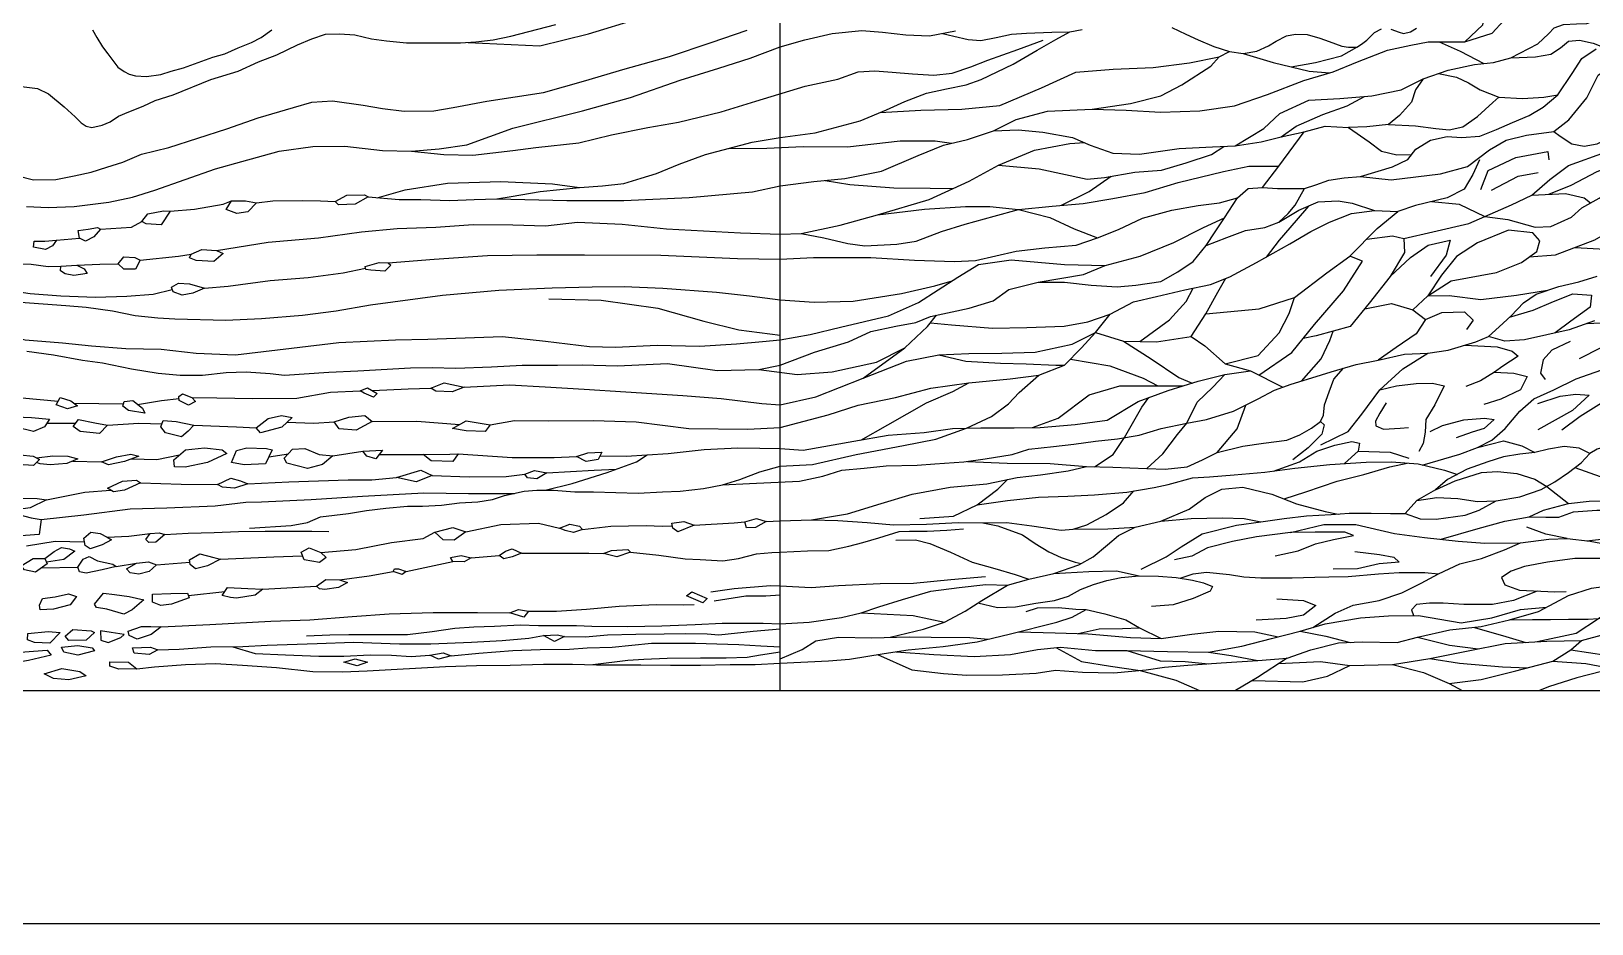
# Model space of a CAD drawing. Header units: millimetres. Extents: x 39 to 1913, y -1214 to 273.
# Drawn here: x 940.9 to 1088.5, y -333.5 to -249 of the extents above; entities that cross this region are included whole.
import ezdxf

# ---------------------------------------------------------------- set-up
doc = ezdxf.new("R2010")
doc.units = ezdxf.units.MM
picture_1 = doc.add_image_def('image6.jpeg', size_in_pixel=(4032, 3024))

msp = doc.modelspace()

# ---------------------------------------------------------------- linework, layer by layer
at = {"color": 7, "true_color": 0xd6f5ff}
for points in [[(982.24, -250.08), (989, -250.41), (993.62, -249.26), (998.38, -247.81), (1003.1, -246.49), (1007.77, -244.9), (1010.21, -244.14), (1012.62, -242.3), (1015.39, -241.02), (1019.3, -239.67), (1023.33, -239.26), (1026.5, -239.04), (1029.51, -238.6), (1031.91, -237.69), (1033.62, -236.34), (1035.52, -234.9), (1037.65, -233.88), (1041.91, -232.72)], [(1076.54, -250.02), (1078.22, -248.43), (1078.58, -246.59), (1078.64, -245.47), (1078.72, -244.41), (1079.56, -243.74), (1080.76, -243.26), (1081.82, -242.51), (1082.25, -241.32)], [(1011.76, -311.43), (1011.76, -245.04)], [(1064.06, -252.86), (1066.37, -251.92), (1069.22, -250.83), (1071.43, -250.33), (1073.05, -250.02), (1075.14, -250.02), (1076.54, -250.02), (1079.11, -249.21), (1080.23, -248.01), (1081.32, -246.28), (1082.24, -245.22), (1083.53, -244.97), (1084.67, -245.05), (1085.99, -245.69), (1087.35, -245.83), (1088.59, -245.32)], [(1054.8, -259.88), (1057.51, -258.24), (1059.02, -256.81), (1061.76, -255.55), (1064.69, -255.39), (1067.74, -255.14), (1070.5, -254.58), (1072.6, -253.54), (1074.95, -252.71), (1077.43, -252.17), (1079.25, -251.98), (1080.87, -251.53), (1083.44, -250.22), (1084.45, -249.27), (1084.98, -248.71), (1085.85, -248.38), (1087.08, -248.32), (1088.08, -248.29), (1089.06, -247.96), (1089.83, -247.48)], [(939.51, -262.67), (941.12, -263.1), (943.21, -263.05), (944.94, -262.72), (946.56, -262.35), (948.04, -261.89), (949.55, -261.42), (951.31, -260.66), (953.9, -260.03), (959.41, -258.26), (962.35, -257.21), (965.7, -256.23), (967.43, -255.75), (969.4, -255.6), (972.29, -256.02), (974.13, -256.33), (976.19, -256.58), (978.99, -256.55), (980.82, -256.23), (984, -255.65), (989.37, -254.81), (993.15, -253.76), (997.07, -252.58), (1001.28, -251.42), (1005.23, -250.08), (1008.63, -248.93)], [(939.98, -254.26), (941.48, -254.46), (942.52, -254.95), (944.01, -256.18), (945.05, -257.14), (945.62, -257.68), (946.08, -258.02), (946.62, -258.14), (947.6, -257.91), (948.37, -257.59), (949.16, -257.07), (950.12, -256.66), (951.47, -256.11), (952.62, -255.58), (954.32, -255.05), (957.89, -253.58), (960.47, -252.81), (962.39, -251.92), (964.12, -251.27), (966.08, -250.31), (967.43, -249.73), (968.74, -249.31), (970.05, -249.27), (971.51, -249.35), (973.09, -249.73), (974.51, -249.92), (976.39, -250.12), (977.86, -250.12), (979.39, -250.12), (981.51, -250.12), (982.97, -250.04), (984.59, -249.85), (986.28, -249.5), (990.53, -248.38)], [(940.45, -265.62), (942.49, -265.7), (944.96, -265.62), (948.22, -265.19), (950.47, -264.73), (952.58, -264.07), (958.32, -262.06), (960.82, -261.36), (964.35, -260.38), (967.54, -259.93), (970.57, -259.89), (974.13, -260.3), (976.88, -260.38), (979.5, -260.17), (982.12, -259.77), (986.46, -258.21), (993.04, -256.57), (997.58, -255.29), (1002.28, -253.64), (1005.95, -252.53), (1008.92, -251.58), (1011.76, -250.51), (1014.07, -249.85), (1016.67, -249.23), (1019.49, -248.95), (1021.42, -249.1), (1023.64, -249.38), (1025.89, -249.46), (1028.34, -249)], [(946.7, -248.88), (947.11, -249.63), (947.63, -250.49), (948.15, -251.17), (948.62, -251.79), (949.1, -252.43), (949.69, -252.85), (950.16, -253.09), (950.75, -253.25), (951.79, -253.32), (953.14, -253.11), (954.14, -252.8), (955.3, -252.5), (958.06, -251.49), (959.22, -251.16), (960.47, -250.61), (961.72, -250.1), (962.64, -249.63), (963.65, -248.89)], [(972.77, -264.71), (975.71, -264.96), (977.76, -264.96), (980.49, -265.04), (982.81, -264.96), (984.94, -264.88), (986.3, -264.67), (989.04, -264.2), (992.77, -263.8), (994.95, -263.67), (996.97, -263.44), (998.6, -262.94), (1000.05, -262.49), (1002.2, -261.62), (1004.67, -260.7), (1009.09, -259.52), (1011.76, -259.08), (1015.05, -258.63), (1019.32, -257.52), (1021.82, -256.47), (1023.53, -255.68), (1025.58, -254.89), (1027.5, -254.47), (1029.36, -254.11), (1030.78, -253.58), (1033.8, -252.14), (1036.06, -250.82), (1037.82, -249.82), (1039.15, -249.07)], [(1027.11, -249.23), (1028.18, -249.49), (1029.53, -249.82), (1030.75, -249.9), (1032.17, -249.62), (1033.65, -249.31), (1035.05, -249.2), (1037.44, -249.1), (1039.15, -249.07), (1040.32, -248.87)], [(1048.8, -248.66), (1050.12, -249.31), (1051.29, -249.85), (1052.79, -250.47), (1054.27, -250.94), (1055.55, -251.12), (1056.84, -250.91), (1057.96, -250.4), (1058.68, -249.95), (1059.67, -249.46), (1060.5, -249.3), (1061.61, -249.34), (1062.82, -249.69), (1063.68, -250.01), (1064.89, -250.45), (1065.52, -250.53), (1066.32, -250.52), (1066.75, -250.24), (1067.25, -249.87), (1067.98, -249.15), (1068.64, -248.8)], [(1069.54, -248.84), (1070.32, -249.11), (1070.71, -249.24), (1071.38, -249.08), (1071.95, -248.72)], [(940.47, -279.3), (943, -279.65), (945.74, -280.16), (947.62, -280.41), (950.39, -280.97), (952.89, -281.4), (954.98, -281.59), (957.11, -281.59), (959.34, -281.32), (961.24, -281.27), (963.5, -281.43), (964.84, -281.59), (969.06, -281.29), (971.8, -281.18), (976.79, -280.88), (978.84, -280.86), (981.07, -280.91), (984.45, -280.8), (987.33, -280.64), (990.69, -280.62), (993.02, -280.59), (996.35, -280.7), (1001.08, -280.46), (1005.79, -281.13), (1009.74, -281.05), (1011.76, -280.64), (1014.99, -279.39), (1018.22, -278.41), (1020.33, -277.46), (1022.7, -276.94), (1024.59, -276.6), (1025.97, -276.04), (1029.63, -275.22), (1031.91, -274.53), (1033.38, -273.48), (1036.15, -272.76), (1038.66, -272.77), (1041.16, -273.06), (1043.62, -273.21), (1045.4, -273.06), (1047.76, -272.72), (1049.38, -271.81), (1050.81, -270.82), (1052.04, -269.32), (1052.89, -268.02), (1053.8, -266.7), (1055.01, -264.79), (1056.04, -263.9), (1057.39, -263.82), (1058.79, -263.9), (1060.25, -263.9), (1061.36, -263.9), (1062.44, -263.55), (1063.65, -263.12), (1065.11, -262.9), (1066.65, -262.76), (1069.68, -261.87), (1071.14, -261.17), (1071.89, -260.2), (1073.27, -259.34), (1074.86, -258.98), (1076.21, -259.07), (1077.94, -258.96), (1079.51, -258.31), (1081.05, -257.66), (1082.62, -256.99), (1083.94, -256.2), (1085.32, -255.04), (1086.67, -253.04), (1087.59, -251.61), (1088.96, -250.7)], [(976.88, -260.38), (979.93, -260.69), (982.66, -260.77), (986.45, -260.31), (988.63, -260.02), (992.71, -259.6), (995.78, -258.84), (999.23, -258.13), (1002.13, -257.62), (1006.17, -256.66), (1009.45, -255.65), (1014.11, -254.22), (1017.22, -253.56), (1019.12, -252.87), (1020.7, -252.77), (1022.36, -252.9), (1024.27, -253.07), (1026.3, -253.18), (1028.02, -253), (1029.8, -252.39), (1031.4, -251.77), (1034.23, -250.76), (1036.62, -249.86)], [(1021.22, -256.72), (1025.06, -256.48), (1028.94, -256.4), (1032.53, -256.06), (1036.46, -254.39), (1039.72, -252.89), (1043.26, -252.61), (1047.05, -252.47), (1050.48, -252), (1053.27, -251.44), (1054.27, -250.94)], [(1060.11, -252.38), (1062.4, -251.98), (1064.86, -251.36), (1066.32, -250.52)], [(1074.1, -250.02), (1076.07, -250.92), (1078.34, -252.08)], [(1080.87, -251.53), (1083.22, -251.45), (1084.67, -251.2), (1085.57, -250.58), (1086.32, -249.97), (1087.38, -249.86), (1088.67, -250.14), (1089.54, -250.51)], [(1041.26, -256.4), (1044.91, -255.87), (1047.78, -255.14), (1049.76, -254.11), (1052.49, -252.33), (1053.27, -251.44)], [(1055.55, -251.12), (1058.4, -251.98), (1061.81, -252.79), (1063.73, -252.96)], [(1066.65, -262.76), (1069.55, -263.09), (1074.24, -262.52), (1076.79, -261.83), (1078.86, -260.25), (1080.45, -259.32), (1082.35, -258.85), (1084.95, -258.52), (1086.38, -257.41), (1088.07, -255.34), (1089.15, -253.17), (1090.74, -252.09), (1092.2, -251.58)], [(1031.92, -258.46), (1034.07, -257.37), (1037.05, -256.59), (1041.26, -256.4), (1044.49, -256.48), (1047.72, -256.68), (1051.46, -256.56), (1054.72, -256.09), (1057.87, -255), (1061.3, -253.69), (1064.06, -252.86)], [(1072.6, -253.54), (1071.87, -254.58), (1071.48, -255.75), (1070.36, -257.01), (1069.3, -257.85), (1067.26, -258.07), (1065.53, -258.15)], [(1074.04, -253.03), (1075.73, -253.38), (1076.88, -253.91), (1077.97, -254.58), (1079.73, -255.28), (1081.99, -255.39), (1084, -255.28), (1085.32, -255.04)], [(1084.95, -258.52), (1085.54, -258.97), (1086.65, -259.67), (1087.83, -259.91), (1089.06, -259.67), (1090.38, -259), (1090.98, -258.13), (1091.22, -257.05), (1090.95, -256.39), (1090.86, -255.58), (1091.22, -254.53), (1091.71, -254.17), (1092.97, -253.9), (1093.51, -253.84)], [(1059.15, -259.02), (1060.56, -258.01), (1063.1, -256.92), (1065.39, -256.09), (1067.04, -255.19)], [(1069.3, -257.85), (1071.87, -257.98), (1073.77, -258.24), (1075.06, -258.35), (1076.34, -258.07), (1077.71, -257.09), (1079.17, -255.78), (1079.73, -255.28)], [(1011.76, -263.65), (1014.92, -263.26), (1017.87, -262.95), (1021.33, -262.28), (1024.81, -260.78), (1027.21, -259.8), (1029.47, -259.27), (1031.92, -258.46), (1034.26, -258.35), (1036.6, -258.58), (1039.42, -259.08), (1041.09, -259.8), (1043.21, -260.55), (1045.74, -260.66), (1049.51, -260.11), (1052.66, -259.97), (1054.8, -259.88), (1057.25, -259.49), (1059.15, -259.02), (1061.32, -258.55)], [(1057.39, -263.82), (1058.93, -261.78), (1061.32, -258.55), (1063.32, -258.01), (1065.53, -258.15), (1067.49, -259.49), (1068.63, -260.39), (1070.09, -260.72), (1071.51, -260.69)], [(1006.88, -260.11), (1010.49, -260.08), (1013.91, -259.94), (1018.12, -259.96), (1023.11, -259.41), (1026.43, -259.41), (1027.95, -259.63)], [(1020.96, -266.4), (1025.84, -264.96), (1029.63, -263.2), (1032.42, -261.7), (1035.82, -260.27), (1039.17, -259.66), (1040.55, -259.57)], [(1078.42, -266.56), (1080.94, -265.47), (1082.87, -264.54), (1084.58, -263.06), (1086.35, -261.74), (1089.84, -260.48), (1091.5, -259.84)], [(1032.42, -261.7), (1036.24, -262.06), (1040.81, -263.03), (1042.43, -262.87), (1045.3, -262.36), (1047.83, -262.17), (1050.17, -261.47), (1052.57, -260.69), (1053.73, -259.93)], [(1077.93, -261.21), (1077.27, -262.58), (1076.46, -263.96), (1074.87, -264.78), (1071.86, -265.53), (1070.2, -266.08)], [(1070.77, -268.63), (1073.49, -268), (1076.92, -267.22), (1078.42, -266.56), (1080.61, -266.83), (1083.17, -267.58), (1084.67, -267.52), (1086.63, -266.62), (1087.59, -265.75), (1089.24, -264.81), (1091.47, -263.49), (1092.76, -261.9), (1094.63, -261.42), (1096.25, -260.97), (1097.22, -260.27)], [(1078.03, -264.01), (1078.73, -262.21), (1081.35, -260.96), (1084.37, -260.41), (1084.46, -261.21)], [(1011.76, -268.22), (1013.75, -268.16), (1015.89, -268.58), (1018.15, -269.13), (1019.77, -269.33), (1022.78, -269.19), (1024.62, -268.88), (1027.01, -267.99), (1029.24, -267.27), (1032, -266.54), (1034.29, -265.9), (1037.49, -265.57), (1040.42, -265.32), (1043.23, -264.87), (1046.27, -264.29), (1049.39, -263.34), (1053.69, -262.31), (1056.08, -261.81), (1058.93, -261.78)], [(1038.36, -265.49), (1040.98, -264.18), (1043.07, -262.75)], [(1079.06, -264.07), (1081.56, -262.73), (1083.46, -262.39)], [(1084.46, -264.46), (1086.59, -263.6), (1089.06, -262.31), (1090.98, -261.56), (1092.4, -261.38), (1092.76, -261.9)], [(973.63, -264.78), (976.27, -264.05), (980.26, -263.39), (985.31, -263.25), (990.2, -263.47), (992.77, -263.8)], [(984.94, -264.88), (991.56, -265.03), (996.97, -265.06), (1003.15, -264.76), (1009.14, -264.22), (1011.76, -263.65)], [(1016, -263.14), (1018.34, -263.53), (1022.5, -263.84), (1025.95, -263.87), (1028.12, -263.9)], [(1052.04, -269.32), (1054.02, -268.54), (1055.79, -267.88), (1057.6, -267.61), (1058.92, -267.1), (1059.82, -266.29), (1060.48, -265.48), (1061.36, -263.9)], [(954.05, -266.06), (956.33, -265.85), (959.06, -265.4), (959.84, -265.08)], [(959.35, -265.91), (959.84, -265.08), (961.18, -265.09), (962.2, -265.26), (961.4, -266.13), (960.34, -266.26), (959.35, -265.91)], [(962.2, -265.26), (963.74, -265.09), (966.57, -265.04), (968.27, -265.08), (969.64, -265.15)], [(969.64, -265.15), (970.74, -264.55), (972.41, -264.52), (972.77, -264.71), (971.53, -265.4), (969.96, -265.47), (969.64, -265.15)], [(1011.76, -270.61), (1014.89, -270.44), (1020.32, -270.44), (1024.45, -270.69), (1028.24, -270.83), (1030.22, -270.72), (1034.09, -269.83), (1036.8, -269.52), (1039.75, -269.27), (1041.76, -268.58), (1043.76, -267.8), (1046.02, -266.71), (1048.81, -265.96), (1051.29, -265.51), (1053.3, -265.26), (1055.01, -264.79)], [(1013.75, -268.16), (1017.43, -267.38), (1020.96, -266.4), (1025.4, -265.87), (1029.27, -265.62), (1031.58, -265.62), (1034.29, -265.9)], [(1061.73, -265.57), (1060.57, -266.95), (1058.95, -268.81), (1057.74, -270.4)], [(1058.92, -267.1), (1060.81, -265.96), (1062.65, -265.17), (1064.54, -265.08), (1065.87, -265.3), (1067.97, -265.99)], [(1073.36, -265.15), (1075.98, -265.38), (1078.42, -266.56)], [(1082.61, -270.39), (1085.12, -270.19), (1088.82, -268.78), (1091.62, -267.16), (1092.61, -266.23), (1092.37, -265.57), (1091.56, -265.17)], [(1082.87, -264.54), (1086.05, -264.38), (1087.83, -264.78), (1088.42, -265.28)], [(947.45, -267.77), (950.38, -267.58), (951.35, -267.02)], [(951.35, -267.02), (951.93, -266.32), (953.42, -266.02), (954.05, -266.06), (953.19, -267.35), (951.78, -267.24), (951.35, -267.02)], [(958.42, -269.79), (963.31, -268.98), (968.08, -268.57), (972.13, -268), (975.51, -267.7), (979.16, -267.56), (982.69, -267.32), (986.45, -267.35), (989.55, -267.43), (992.58, -267.1), (996.8, -267.29)], [(1011.76, -278.23), (1014.58, -277.74), (1017.45, -277.02), (1022, -275.96), (1024.84, -274.71), (1028.55, -272.31), (1030.5, -271.11), (1033.59, -270.67), (1038.66, -271.11), (1042.51, -271.2), (1045.8, -270.3), (1049, -269.02), (1051.79, -267.6), (1053.8, -266.7)], [(1025.98, -276.62), (1027.95, -276.82), (1031.83, -277.14), (1035.1, -277.07), (1038.61, -276.94), (1040.87, -276.52), (1042.98, -275.81), (1045.18, -274.64), (1047.34, -274.13), (1050.02, -273.5), (1052.46, -272.99), (1054.29, -272.27), (1056.81, -270.92), (1059.97, -269.14), (1061.96, -267.97), (1063.73, -267.1), (1065.81, -266.29), (1067.97, -265.99), (1070.2, -266.08)], [(1034.29, -265.9), (1037.27, -266.65), (1039.58, -267.74), (1041.76, -268.58)], [(1052.03, -275.76), (1057.08, -275.31), (1060.4, -274.23), (1063.46, -271.88), (1065.65, -270.32), (1068.24, -267.7), (1070.2, -266.08)], [(943.29, -268.79), (945.47, -268.6)], [(945.32, -267.89), (946.27, -267.75), (947.15, -267.61), (947.45, -267.77), (946.83, -268.48), (946.04, -268.9), (945.47, -268.6), (945.32, -267.89)], [(996.8, -267.29), (1001, -267.73), (1008, -268.11), (1011.76, -268.22)], [(1067.26, -268.69), (1069.69, -268.39), (1070.77, -268.63), (1070.83, -269.98), (1069.45, -272.24), (1067.49, -274.76), (1065.69, -276.96), (1062.47, -277.86), (1061.23, -278.1)], [(1073.04, -274.07), (1075.23, -272.66), (1079.53, -271.85), (1081.88, -270.92), (1083.35, -269.86), (1083.62, -268.87), (1082.96, -268.09), (1080.67, -267.85), (1077.73, -269.05), (1075.74, -270.34), (1074.33, -272.12), (1073.04, -274.07)], [(941.17, -268.91), (942.19, -268.88), (943.29, -268.79), (942.92, -269.33), (942.24, -269.69), (941.11, -269.45), (941.17, -268.91)], [(951.2, -270.69), (954.83, -270.3), (956.03, -270.13)], [(956.03, -270.13), (957.02, -269.68), (958.42, -269.79), (959.05, -270.07), (958.17, -270.81), (956.49, -270.73), (955.88, -270.46), (956.03, -270.13)], [(1069.45, -272.24), (1071.38, -270.44), (1073.05, -269.26), (1075.13, -268.8), (1074.76, -270.23), (1073.27, -272.24)], [(1086.97, -269.49), (1089.81, -269.65), (1092.49, -269.98), (1090.84, -270.98), (1089.85, -272.11)], [(938.81, -271.01), (940.88, -271.08), (942.5, -271.29), (943.68, -271.26)], [(943.68, -271.26), (945.2, -271.18), (945.89, -271.5), (946.19, -271.95), (944.93, -272.13), (944.09, -271.99), (943.65, -271.69), (943.68, -271.26)], [(945.2, -271.18), (947.39, -271.08), (949.11, -271.05)], [(949.11, -271.05), (949.65, -270.38), (950.69, -270.43), (951.2, -270.69), (950.76, -271.54), (949.65, -271.55), (949.11, -271.05)], [(957.28, -273.33), (959.53, -273.14), (963.5, -272.63), (967.1, -272.33), (970.42, -271.89), (972.53, -271.45)], [(972.49, -271.3), (973.81, -270.9), (974.65, -270.95), (974.93, -271.17), (974.35, -271.74), (973.01, -271.63), (972.56, -271.59), (972.49, -271.3)], [(974.65, -270.95), (979.01, -270.59), (984.07, -270.26), (988.72, -270.2), (993.24, -270.2), (1000.46, -270.23), (1007.7, -270.53), (1011.76, -270.61)], [(1036.15, -272.76), (1040.45, -272.06), (1042.51, -271.2)], [(1057.03, -281.57), (1060.16, -279.42), (1062.29, -276.78), (1065.06, -273.59), (1066.83, -270.8), (1065.65, -270.32)], [(954.16, -273.25), (954.82, -272.87), (955.88, -272.94), (957.28, -273.33), (956.17, -273.83), (955.16, -273.99), (954.32, -273.68), (954.16, -273.25)], [(1006.28, -291.97), (1008.84, -291.83), (1013.59, -291.6), (1015.78, -291.13), (1017.59, -290.57), (1019.69, -290.39), (1021.78, -290.16), (1024.72, -290.11), (1026.39, -289.97), (1029.14, -289.78), (1031.14, -289.5), (1033.7, -289.09), (1035.28, -288.57), (1037.61, -288.34), (1039.52, -288.11), (1041.57, -287.83), (1043.66, -287.6), (1045.71, -287.27), (1047.81, -286.62), (1050.23, -286.11), (1052.09, -285.78), (1054.65, -284.99), (1056.98, -283.83), (1058.52, -282.99), (1060.1, -282.43), (1062.06, -281.82), (1063.87, -281.27), (1066.25, -280.57), (1068.34, -280.15), (1070.81, -279.59), (1073.04, -279.5), (1074.95, -279.22), (1077.56, -278.42), (1078.76, -277.93), (1079.78, -276.99), (1080.91, -275.95), (1082.08, -274.72), (1083.27, -273.91), (1085.43, -273.18), (1087.3, -272.74), (1089.04, -272.22)], [(1011.76, -274.45), (1014.97, -274.68), (1018.65, -274.57), (1023.22, -273.84), (1026.37, -273.12), (1028.01, -272.66)], [(1050.65, -277.92), (1052.03, -275.76), (1053.17, -273.71), (1053.92, -272.41)], [(930.92, -274.23), (932.99, -274.28), (934.93, -274.55), (937.5, -274.63), (939.87, -274.67), (944.17, -274.97), (946.08, -275.13), (948.59, -275.5), (950.72, -275.93), (952.87, -276.16), (954.47, -276.25)], [(938.94, -273.57), (940.79, -273.85), (943.68, -274.06), (946.96, -274.18), (949.95, -274.11), (952.42, -273.92), (954.24, -273.46)], [(954.47, -276.25), (959.31, -276.38), (962.69, -276.22), (966.55, -275.89), (969.74, -275.48), (972.98, -274.91), (979.81, -274.01), (985.14, -273.52), (990.18, -273.31), (993.96, -273.22), (996.99, -273.17), (1000.66, -273.33)], [(989.87, -274.34), (994.82, -274.48), (1000.19, -275.24), (1004.54, -276.46), (1007.83, -277.28), (1011.76, -277.8)], [(1000.66, -273.33), (1005.74, -273.72), (1008.84, -274.07), (1011.76, -274.45)], [(1045.79, -278.4), (1048.57, -276.33), (1050.17, -274.62), (1050.81, -273.33)], [(1053.86, -280.51), (1056.96, -279.72), (1058.95, -277.56), (1059.91, -275.73), (1060.4, -274.23)], [(1071.61, -275.4), (1073.04, -274.07), (1075.05, -274.04), (1078.03, -274.43), (1081.43, -274.01), (1084.35, -273.54)], [(1080.75, -276.1), (1083, -275.44), (1084.91, -274.59), (1086.76, -273.89), (1088.5, -274), (1088.39, -275.13), (1086.54, -276.46), (1085.07, -277.58)], [(1009.74, -281.05), (1013.36, -281.5), (1016.66, -281.27), (1020.85, -280.34), (1023.55, -278.99), (1025.69, -276.98), (1026.53, -275.91)], [(1019.59, -281.87), (1023.71, -280.24), (1026.77, -279.66), (1029.6, -279.54), (1032.73, -279.48), (1035.88, -279.39), (1039.37, -278.64), (1041.57, -277.53), (1042.98, -275.81)], [(1067.05, -275.3), (1069.6, -274.79), (1071.61, -275.4), (1072.79, -276.3), (1071.91, -277.65), (1070.02, -278.97), (1068.34, -280.15)], [(1072.79, -276.3), (1074.36, -275.65), (1076.5, -275.58), (1077.33, -276.38), (1076.67, -277.27)], [(920.51, -280.03), (923.88, -278.76), (925.77, -277.79), (928.01, -276.94), (929.9, -276.27), (932.91, -276.42), (935.52, -277), (938.34, -277.76), (940.32, -278.22), (943.85, -278.52), (946.6, -278.81), (949.83, -279.05), (953.18, -279.12)], [(1029.39, -286.6), (1031.74, -285.5), (1033.36, -284.29), (1034.35, -283.21), (1036.22, -281.59), (1038.65, -280.63), (1040.27, -279), (1041.57, -277.53)], [(1041.57, -277.53), (1044.24, -278.37), (1046.86, -280.03), (1049.48, -281.8), (1050.73, -282.33)], [(1061.08, -282.13), (1062.92, -280.02), (1063.74, -278.31), (1064.08, -277.41)], [(1088.81, -276.44), (1086.39, -277.29), (1082.17, -278.22), (1080.3, -278.36), (1078.76, -277.93)], [(1088.12, -276.68), (1089.95, -276.59), (1091.49, -276.5), (1092.6, -276.64), (1091.9, -277.72), (1090.5, -278.33), (1089.39, -279), (1087.35, -280.02)], [(953.18, -279.12), (956.51, -279.51), (960.21, -279.65), (965.52, -279.02), (969.98, -278.48), (975.37, -278.23), (978.42, -278.18), (985.48, -277.93), (989.54, -278.37), (993.71, -278.86), (996.18, -278.94), (1000.1, -278.75), (1004.13, -278.83), (1007.62, -278.61), (1010.07, -278.4), (1011.76, -278.23)], [(1011.76, -284.38), (1015.12, -283.64), (1019.59, -281.87), (1023.55, -278.99)], [(1044.24, -278.37), (1047.34, -278.43), (1050.65, -277.92), (1051.94, -278.79), (1053.86, -280.51), (1056.24, -281.17), (1059.31, -282.71)], [(1076.56, -278.73), (1079.6, -278.89), (1081, -279.29), (1081.56, -279.79), (1080.13, -280.72), (1079.34, -281.3), (1078, -282.12), (1076.63, -282.64)], [(1086.48, -278.4), (1084.77, -279.2), (1083.94, -280.14), (1083.67, -281.39), (1084.13, -282)], [(1026.77, -279.66), (1029.33, -280.24), (1032.58, -280.45), (1035.01, -280.51), (1037.84, -280.63), (1038.65, -280.63)], [(1039.21, -280.07), (1042.95, -280.69), (1046.08, -281.86), (1047.49, -282.58)], [(1062.91, -288.16), (1065.48, -286.92), (1066.78, -285.28), (1068.47, -282.97), (1070.67, -280.98), (1073.04, -279.5)], [(1077.74, -288.41), (1079.08, -287.74), (1080.33, -286.64), (1081.73, -285), (1083.04, -283.81), (1084.94, -282.97), (1087.06, -281.92), (1090.03, -280.87), (1091.23, -280.4), (1093.59, -279.7), (1095.31, -279.56), (1097.41, -279.64), (1097.67, -280.34), (1095.19, -282.06), (1091.93, -283.17), (1089.45, -284.22), (1087.44, -285.5), (1085.69, -286.78)], [(1011.76, -288.51), (1013.91, -288.67), (1018.71, -287.83), (1021.97, -287.27), (1025.37, -286.99), (1028.07, -286.62), (1030.72, -286.57), (1033.89, -286.57), (1036.36, -286.53), (1039.66, -286.25), (1042.69, -285.83), (1045.62, -284.06), (1048.46, -283.03), (1051.3, -282.15), (1053.81, -281.5), (1056.24, -281.17)], [(1011.76, -286.54), (1016.29, -285.32), (1019.13, -284.43), (1022.67, -283.69), (1026.02, -282.8), (1029.6, -282.29), (1033.52, -281.92), (1036.22, -281.59)], [(1040.73, -290.23), (1043.23, -290.27), (1046.44, -290.42), (1048.19, -290.49), (1050.27, -290.25), (1051.71, -289.6), (1053.1, -288.91), (1055.53, -288.31), (1057.47, -288), (1059.69, -287.72), (1060.93, -287.23), (1062.01, -286.6), (1062.87, -285.97), (1063.15, -285.35), (1063.26, -284.4), (1063.69, -283.17), (1064.14, -281.95), (1065.06, -280.92)], [(1046.44, -290.42), (1047.95, -289.03), (1049.34, -287.19), (1050.23, -286.11), (1051.21, -284.14), (1052.69, -282.72), (1053.81, -281.5)], [(1079.34, -281.3), (1081.15, -281.39), (1082.43, -281.71), (1081.79, -282.97), (1079.92, -283.84), (1078.32, -284.36)], [(954.85, -283.59), (955.19, -283.35), (956.08, -283.7), (956.44, -284.07), (955.78, -284.41), (954.9, -283.97), (954.85, -283.59)], [(956.08, -283.7), (958.46, -283.72), (961.85, -283.8), (966.01, -283.74), (969.21, -283.18), (972, -283.07)], [(972, -283.07), (972.72, -282.78), (973.61, -283.31), (973.29, -283.66), (972.38, -283.28), (972, -283.07)], [(973.17, -283.04), (976.55, -282.88), (978.7, -282.81)], [(978.7, -282.81), (979.95, -282.3), (981.84, -282.71), (980.73, -283.16), (979.16, -283.1), (978.7, -282.81)], [(981.84, -282.71), (986.14, -282.49), (989.53, -282.68), (993.22, -282.9), (997.14, -283.15), (1002.53, -283.5), (1006.17, -283.8), (1010, -284.27), (1011.76, -284.38)], [(1019.37, -287.72), (1021.93, -286.28), (1025.6, -284.2), (1028.1, -283.12), (1029.6, -282.29)], [(1035.61, -286.54), (1038.05, -285.65), (1041, -283.45), (1043.88, -282.58), (1047.49, -282.58), (1049.88, -282.59)], [(1068.47, -282.97), (1070.05, -282.59), (1071.91, -282.38), (1073.48, -282.32), (1074.56, -282.59), (1073.69, -284.39), (1072.84, -285.76), (1072.76, -286.98), (1072.58, -288.03), (1072.17, -288.79)], [(1083.42, -284.25), (1085.55, -283.55), (1087.03, -283.37), (1088.29, -283.46), (1086.71, -284.92), (1083.42, -286.75)], [(940.03, -283.71), (943.44, -284.03)], [(943.62, -283.69), (944.63, -284), (945.26, -284.47), (944.33, -284.75), (943.26, -284.37), (943.62, -283.69)], [(944.95, -284.23), (949.62, -284.3)], [(949.68, -284.07), (950.5, -283.97), (951.42, -284.71), (951.63, -285.16), (950.1, -284.92), (949.56, -284.52), (949.68, -284.07)], [(950.96, -284.34), (953.21, -283.98), (954.88, -283.78)], [(1041.49, -290.24), (1043.24, -289.09), (1044.32, -287.49), (1045.96, -284.62), (1046.64, -283.69)], [(1053.1, -288.91), (1054.98, -286.65), (1055.82, -284.41)], [(1069.08, -284.19), (1068.5, -285.18), (1068.06, -285.94), (1068.12, -286.37), (1068.82, -286.69), (1070.42, -286.58), (1071.21, -286.52)], [(1103.37, -284.57), (1103.26, -285.33), (1102.05, -286.46), (1100.24, -287.65), (1098.62, -288.03), (1096.9, -288.05), (1095, -287.89), (1093.97, -287.74), (1092.45, -287.76), (1090.7, -288.1), (1089.04, -288.58), (1088.36, -289), (1087.33, -288.49), (1085.94, -288.32), (1084.43, -288.58), (1083.15, -288.91), (1081.74, -289.04), (1080.18, -289.3), (1078.71, -289.79), (1076.75, -290.49), (1074.9, -291.46), (1073.74, -292.43), (1072, -293.44), (1070.88, -294.68)], [(938.61, -285.49), (940.91, -285.57), (942.63, -285.74), (942.14, -286.48), (941.11, -286.9), (939.45, -286.51), (937.82, -286.15), (937.82, -285.59), (938.61, -285.49)], [(942.38, -286.11), (944.32, -286.13), (945.11, -286.12)], [(945.35, -285.78), (946.9, -286.1), (948.1, -286.31), (947.36, -287.1), (945.53, -286.92), (944.87, -286.45), (945.35, -285.78)], [(948.1, -286.31), (951.07, -286.11), (953.27, -286.17)], [(953.39, -285.86), (954.59, -285.96), (956.29, -286.3), (955.73, -286.89), (955.12, -287.4), (953.58, -287.03), (953.15, -286.48), (953.39, -285.86)], [(956.29, -286.3), (960.32, -286.46), (962.18, -286.57)], [(962.18, -286.57), (963.32, -285.67), (964.58, -285.39), (965.59, -285.57), (964.59, -286.49), (962.59, -287.05), (962.18, -286.57)], [(965.09, -286.03), (967.63, -286.13), (969.56, -286.01)], [(969.56, -286.01), (970.94, -285.54), (972.45, -285.39), (973.16, -285.97), (971.63, -286.77), (970.03, -286.65), (969.56, -286.01)], [(973.16, -285.97), (977.38, -285.92), (981.4, -286.26)], [(980.76, -286.61), (982.04, -285.91), (984.32, -286.29), (983.85, -286.92), (982.04, -286.86), (980.76, -286.61)], [(984.32, -286.29), (986.63, -285.86), (989.86, -285.91), (994.1, -285.88), (998.12, -285.99), (1003.1, -286.62), (1008.69, -286.68), (1011.76, -286.54)], [(1062.87, -285.97), (1063.22, -286.28), (1063, -287.16), (1061.7, -288.44), (1060.24, -289.58)], [(1073.25, -286.9), (1074.42, -286.34), (1076.43, -285.79), (1078.38, -285.64), (1079.31, -285.76), (1078.35, -286.61), (1077.21, -286.98), (1075.7, -287.51)], [(1011.76, -290.18), (1014.8, -290.02), (1018.94, -289.09), (1023.41, -288.25), (1026.48, -287.64), (1029.39, -286.6)], [(1058.43, -290.65), (1060.89, -289.78), (1062.52, -288.76), (1064.22, -288.19), (1065.83, -287.87), (1066.57, -288.02), (1066.45, -288.76), (1065.15, -289.93)], [(1072.5, -290.08), (1076.05, -289.07), (1077.74, -288.41), (1080.2, -287.8), (1081.92, -288.27), (1083.15, -288.91)], [(938.89, -289.46), (939.83, -289.11), (941.06, -289.24), (941.69, -289.56), (941.1, -290.13), (939.67, -290.04), (938.8, -289.81)], [(941.38, -289.4), (942.93, -289.22), (944.37, -289.25), (945.3, -289.51), (944.27, -289.95), (942.68, -290.06), (941.74, -289.97), (941.4, -289.84)], [(947.55, -289.77), (948.96, -289.32), (950.31, -289.07), (951.08, -289.24), (949.71, -289.75), (948.19, -290.06), (947.55, -289.77)], [(950.39, -289.49), (952.76, -289.57), (954.93, -289.13)], [(954.38, -289.59), (955.49, -288.66), (957.3, -288.44), (958.96, -288.64), (959.4, -288.99), (957.57, -289.84), (955.46, -290.3), (954.45, -290.24), (954.38, -289.59)], [(959.83, -289.83), (960.31, -288.72), (961.3, -288.45), (963.15, -288.51), (963.7, -288.65), (963.06, -289.97), (961.05, -290.05), (959.83, -289.83)], [(963.38, -289.31), (965.22, -289.01)], [(964.81, -289.43), (965.62, -288.59), (966.79, -288.53), (968.14, -289.09), (969.44, -289.2), (968.44, -290.04), (967.02, -290.4), (965.08, -289.91), (964.81, -289.43)], [(969.44, -289.2), (972.28, -288.78)], [(972.28, -288.78), (974.13, -288.68), (973.5, -289.49), (972.63, -289.23), (972.28, -288.78)], [(973.81, -289.08), (977.98, -289.09)], [(977.98, -289.09), (980.5, -289.05), (981.3, -289.02), (980.77, -289.76), (978.72, -289.69), (977.98, -289.09)], [(981.3, -289.02), (986.38, -289.38), (990.38, -289.36), (992.47, -289.28)], [(989.52, -292.45), (992.08, -291.82), (995.39, -290.78), (998.15, -289.79), (999.16, -289.12)], [(992.47, -289.28), (993.56, -288.94), (994.87, -288.85), (994.53, -289.55), (993.41, -289.75), (992.47, -289.28)], [(994.7, -289.2), (997.17, -289.25), (1001.16, -289), (1004.55, -288.62), (1007.76, -288.45), (1009.84, -288.48), (1011.76, -288.51)], [(1066.45, -288.76), (1069.46, -288.86), (1071.23, -289.42)], [(1072, -293.44), (1073.87, -293.15), (1075.85, -293.24), (1077.72, -293.53), (1079.48, -293.46), (1081.73, -293.09), (1083.75, -292.4), (1085.05, -291.68), (1086.35, -290.78), (1087.53, -289.89), (1088.36, -289)], [(1086.94, -290.33), (1089.33, -291.17), (1092.12, -291.41), (1093.78, -290.85), (1095.14, -289.19)], [(944.79, -289.73), (947.55, -289.77)], [(968.26, -294.98), (970.9, -294.66), (972.61, -294.39), (974.45, -294.15), (976.5, -293.99), (977.91, -293.97), (979.72, -293.89), (981.4, -293.67), (983.16, -293.57), (984.52, -293.33), (985.67, -292.98), (987.54, -292.55), (988.74, -292.45), (990.31, -292.45), (992.33, -292.63), (994.09, -292.61), (998.31, -292.74), (1000.63, -292.61), (1002.28, -292.55), (1004.49, -292.31), (1006.28, -291.97), (1007.93, -291.46), (1009.82, -290.74), (1011.76, -290.18)], [(975.46, -291.25), (977.75, -290.57), (978.83, -291.08), (977.32, -291.67), (975.46, -291.25)], [(987.58, -290.94), (988.52, -290.6), (989.68, -290.83), (988.73, -291.38), (987.85, -291.29), (987.58, -290.94)], [(989.68, -290.83), (994.15, -290.56), (996.24, -290.47)], [(1014.7, -295.27), (1018.11, -294.71), (1021.32, -293.73), (1024.25, -292.84), (1027.82, -292.19), (1031.3, -291.86), (1034.18, -291.26), (1036.38, -291), (1038.99, -290.63), (1040.73, -290.23)], [(1029.48, -289.74), (1033.22, -289.91), (1037.29, -289.94), (1040.73, -290.23)], [(1030.38, -293.84), (1033.27, -293.43), (1036.2, -293.13), (1038.96, -293.02), (1041.48, -292.91), (1044.54, -292.65), (1047.15, -292.2), (1048.46, -291.91), (1050.76, -291.3), (1052.36, -291.19), (1054.69, -291), (1057.61, -290.76), (1060.44, -290.39), (1063.74, -290.02), (1067.2, -289.8), (1069.58, -289.78), (1072.1, -289.98), (1074.6, -290.57), (1075.83, -290.97)], [(1059.43, -293.29), (1061.48, -292.63), (1064.46, -291.61), (1066.98, -290.98), (1069.43, -290.24), (1071.06, -289.9)], [(1073.74, -292.43), (1075.61, -291.59), (1078.1, -290.78), (1079.61, -290.69), (1081.46, -290.89), (1083.14, -291.41), (1084.28, -292.1)], [(1088.05, -297.26), (1092.3, -296.77), (1094.67, -295.89), (1096.53, -294.2), (1098.14, -292.6), (1099.88, -290.74)], [(948.11, -292.28), (949.54, -291.62), (950.85, -291.51), (951.24, -291.76), (949.72, -292.46), (948.69, -292.62), (948.11, -292.28)], [(951.24, -291.76), (955.08, -291.9), (958.52, -291.91)], [(958.52, -291.91), (959.78, -291.32), (960.68, -291.59), (961.39, -291.86), (960.13, -292.27), (958.98, -292.17), (958.52, -291.91)], [(961.39, -291.86), (965.25, -291.68), (970.88, -291.47), (973.11, -291.47), (975.46, -291.25)], [(978.83, -291.08), (982.32, -291.21), (985.82, -291.16), (987.58, -290.94)], [(1024.97, -295.15), (1028.16, -294.91), (1030.38, -293.84), (1032.34, -292.36), (1033.25, -291.45)], [(1047.76, -295.41), (1050.44, -294.26), (1051.96, -293.15), (1053.53, -292.37), (1055.52, -292.17), (1058.28, -292.83), (1060.59, -293.74), (1063.31, -294.48), (1064.54, -294.72)], [(1084.28, -292.1), (1086.34, -293.72)], [(937.87, -293.66), (938.52, -293.22), (940.06, -293.22), (941.44, -293.26), (942.34, -293.38), (940.78, -294.14), (939.65, -294.3), (938.56, -294.19), (937.87, -294.05), (937.87, -293.66)], [(941.84, -295.23), (945.88, -294.81), (950.25, -294.22), (953.71, -294.14), (958.29, -293.95), (961.19, -293.6), (962.69, -293.58)], [(942.34, -293.38), (945.96, -292.66), (948.4, -292.45)], [(962.69, -293.58), (967.39, -293.34), (972.22, -293.03), (978.05, -292.72), (982.26, -292.77), (986.6, -292.77)], [(1030.92, -295.56), (1033.18, -295.51), (1035.55, -295.83), (1038.35, -296.26), (1039.47, -296.14), (1040.77, -295.73), (1042.59, -294.75), (1044.23, -293.65), (1045.21, -292.53)], [(1070.88, -294.68), (1072.29, -295.16), (1073.83, -295.22), (1076.55, -294.83), (1077.88, -294.34), (1079.48, -293.46)], [(1074.3, -297.11), (1077.8, -296.09), (1080.32, -295.41), (1082.6, -295), (1084.18, -295.03), (1085.42, -295.03), (1086.81, -294.52), (1089.01, -294.34), (1091.23, -294.34), (1093.36, -294.14), (1094.76, -293.72)], [(1082.6, -295), (1083.97, -294.34), (1086.34, -293.72), (1088.3, -293.51), (1090.34, -293.46), (1093.36, -294.14)], [(937.94, -296.34), (938.72, -295.05), (938.95, -294.59), (940.88, -295.07), (941.84, -295.23), (941.65, -296.67), (939.5, -296.81), (938.65, -296.62), (937.94, -296.34)], [(961.54, -296.05), (965.5, -295.81), (967.02, -295.51), (968.26, -294.98)], [(1008.4, -295.47), (1009.5, -295.14), (1010.41, -295.44), (1009.43, -296), (1008.56, -296.02), (1008.4, -295.47)], [(1011.76, -295.38), (1014.7, -295.27), (1017.22, -295.32), (1019.97, -295.53), (1022.46, -295.73), (1025.59, -295.67), (1028.58, -295.53), (1030.92, -295.56), (1032.35, -295.84), (1034.68, -296.69), (1035.89, -297.5), (1037.16, -298.29), (1038.32, -298.84), (1039.65, -299.28), (1040.24, -299.41)], [(1037.64, -300.34), (1040.02, -299.53), (1041.37, -298.76), (1042.72, -297.64), (1043.77, -296.76), (1045.35, -295.97), (1047.76, -295.41), (1050.63, -295.15), (1053.6, -295.09), (1055.65, -295.15), (1057.23, -295.47)], [(1045.91, -299.95), (1048.27, -298.78), (1049.69, -297.82), (1051.67, -296.6), (1054.93, -295.79), (1057.23, -295.47), (1059.44, -295.15), (1061.54, -294.89), (1063.89, -294.77), (1065.58, -294.65), (1067.68, -294.65), (1069.48, -294.68), (1070.88, -294.68)], [(946.01, -297.69), (945.86, -297.02), (946.52, -296.44), (947.4, -296.55), (948.09, -296.91), (948.49, -297.17), (947.6, -297.63), (946.46, -298), (946.01, -297.69)], [(948.09, -296.91), (950.13, -296.82), (952.14, -296.57)], [(951.72, -297.12), (952.14, -296.57), (952.99, -296.5), (953.53, -296.67), (952.69, -297.37), (952.03, -297.4), (951.72, -297.12)], [(953.53, -296.67), (955.75, -296.53), (958.19, -296.47), (960.49, -296.37), (963.03, -296.34), (965.47, -296.34), (967.45, -296.34), (969.06, -296.37)], [(968.28, -298.36), (971.59, -298.07), (974.98, -297.4), (977.97, -297.03), (979.09, -296.45)], [(979.09, -296.45), (980.78, -296.01), (982.02, -296.39), (980.91, -297.18), (979.86, -297.15), (979.09, -296.45)], [(982.02, -296.39), (985.32, -295.72), (988.9, -295.59), (990.86, -296.06)], [(990.86, -296.06), (991.84, -295.67), (992.77, -295.88), (993.04, -296.18), (992.2, -296.47), (991.4, -296.29), (990.86, -296.06)], [(993.04, -296.18), (995.72, -295.88), (999.08, -295.8), (1000.6, -295.86), (1001.54, -295.83)], [(1001.49, -295.59), (1002.63, -295.44), (1003.6, -295.78), (1002.08, -296.39), (1001.6, -296.07), (1001.49, -295.59)], [(1003.6, -295.78), (1007.4, -295.54), (1008.4, -295.47)], [(1010.41, -295.44), (1011.76, -295.38)], [(1011.76, -298.34), (1014.35, -298.2), (1016.36, -298.18), (1018.26, -297.75), (1019.58, -297.42), (1021.08, -296.98), (1023.01, -296.37), (1023.99, -296.35), (1025.66, -296.35), (1027.53, -296.26), (1029.11, -296.12)], [(1039.47, -296.14), (1042.74, -296.13), (1045.35, -295.97)], [(1065.99, -296.75), (1065.17, -296.43), (1062.38, -296.43), (1060.02, -296.46), (1056.82, -296.89), (1054.55, -297.33), (1052.17, -297.91), (1050.71, -298.7), (1049.05, -299.05)], [(1058.57, -298.67), (1060.75, -298.2), (1062.41, -297.53), (1064.1, -297.13), (1065.99, -296.75)], [(1060.02, -296.46), (1063.18, -295.71), (1066.21, -295.71), (1069.88, -296.57), (1072.7, -296.95), (1075.9, -297.28), (1078.42, -297.48), (1081.79, -297.45)], [(1086.22, -297.04), (1084.18, -296.63), (1082.4, -295.97)], [(940.46, -297.73), (943.17, -297.3), (945.94, -297.35)], [(942.17, -298.93), (943.07, -298.27), (943.74, -297.88), (944.51, -298.03), (945.01, -298.24), (943.97, -299.04), (942.34, -299.28)], [(967.18, -297.92), (968.28, -298.36), (968.81, -298.85), (968.15, -299.3), (966.7, -299.06), (966.44, -298.33), (967.18, -297.92)], [(985.17, -298.65), (985.75, -298.24), (986.4, -298.03), (987.27, -298.44), (986.4, -298.76), (985.6, -298.97), (985.17, -298.65)], [(995.8, -298.16), (997.35, -298.09), (997.6, -298.34), (996.3, -298.78), (995.04, -298.45), (995.8, -298.16)], [(1022.7, -297.2), (1024.54, -297.15), (1025.92, -297.52), (1027.86, -298.33), (1029.92, -299.27), (1032.06, -299.89), (1033.99, -300.43), (1035.27, -300.9)], [(1062.14, -305.47), (1064.27, -304.11), (1065.96, -303.35), (1068.41, -302.89), (1070.56, -302.19), (1072.39, -301.26), (1074.05, -300.39), (1076.06, -299.43), (1078.1, -298.93), (1080.28, -298.12), (1081.79, -297.45), (1084.47, -297.1), (1086.22, -297.04), (1088.37, -297.3), (1090.23, -297.65), (1091.63, -298), (1092.85, -298.41), (1093.99, -298.38), (1095.94, -297.59), (1098.5, -297.07), (1100.08, -297.02)], [(939.95, -299.61), (941.08, -298.94), (942.17, -298.93), (942.41, -299.42), (941.29, -300.21), (940.25, -299.99), (939.95, -299.61)], [(945.3, -299.74), (945.79, -298.98), (946.38, -298.74), (947.15, -299.16), (948.62, -299.47), (948.94, -299.69), (947.61, -300), (946.08, -300.31), (945.45, -300.2), (945.3, -299.74)], [(948.94, -299.69), (950.84, -299.36)], [(949.9, -299.92), (950.84, -299.36), (951.99, -299.26), (952.74, -299.53), (952.04, -300.16), (951.06, -300.42), (950.25, -300.3), (949.9, -299.92)], [(952.74, -299.53), (955.89, -299.28)], [(955.86, -299.06), (956.85, -298.5), (958.17, -298.82), (958.79, -298.98), (957.58, -299.61), (956.42, -299.9), (955.92, -299.5), (955.86, -299.06)], [(958.79, -298.98), (963.86, -298.78), (966.57, -298.69)], [(976.36, -300.15), (978.58, -299.69), (980.79, -299.21)], [(980.57, -298.85), (981.58, -298.64), (982.51, -298.87), (981.85, -299.25), (980.79, -299.21), (980.57, -298.85)], [(982.51, -298.87), (985.17, -298.65)], [(987.27, -298.44), (989.59, -298.44), (992.25, -298.44), (993.64, -298.42), (995.04, -298.45)], [(997.6, -298.34), (1000.28, -298.6), (1002.76, -298.95), (1004.17, -299.03), (1006.33, -299.16), (1007.8, -298.92), (1009.5, -298.5), (1010.97, -298.36), (1011.76, -298.34)], [(1066.11, -298.26), (1068.46, -298.55), (1069.8, -298.81), (1070.3, -299.28), (1068.43, -299.45), (1066.37, -299.92), (1064.07, -299.95)], [(1097.07, -299.02), (1095.5, -299.25), (1092.19, -299.13), (1089.8, -298.93), (1086.92, -298.93), (1084.36, -299.28), (1082.18, -299.69), (1080.92, -300.12), (1079.99, -300.73), (1080.31, -301.43), (1081.71, -301.93), (1085.03, -302.1), (1086.1, -302.04)], [(941.85, -299.81), (945.3, -299.74)], [(967.87, -301.55), (968.76, -300.93), (970.05, -300.95), (970.83, -301.21), (969.95, -301.66), (968.67, -301.87), (968.18, -301.79), (967.87, -301.55)], [(970.05, -300.95), (972.87, -300.57), (975.15, -300.15)], [(975.64, -299.9), (976.36, -300.15), (976, -300.44), (975.15, -300.15), (975.27, -299.91), (975.64, -299.9)], [(1011.76, -301.51), (1014.68, -301.66), (1017.28, -301.48), (1021.22, -301.29), (1024.37, -301.25), (1027.89, -300.92), (1031.17, -300.63)], [(1030.45, -303.14), (1032.31, -303.56), (1034, -303.5), (1035.95, -303.15), (1037.7, -302.92), (1039.03, -302.51), (1040.17, -301.87), (1041.39, -301.38), (1042.67, -301), (1044.01, -300.74), (1045.7, -300.56), (1047.56, -300.59), (1049.22, -300.74), (1050.76, -300.97), (1051.81, -301.23), (1052.65, -301.58), (1052.42, -302.02), (1050.82, -302.71), (1048.93, -303.3), (1046.89, -303.47)], [(1033.26, -301.45), (1035.27, -300.9), (1037.64, -300.34), (1040.96, -300.16), (1043.57, -300.1), (1045.7, -300.56)], [(1049.58, -300.79), (1050.83, -300.38), (1052.08, -300.21), (1054.26, -300.44), (1055.63, -300.67), (1057.23, -300.76), (1058.77, -300.76), (1060.2, -300.76), (1062.35, -300.7), (1063.66, -300.67), (1065.49, -300.62), (1068.35, -300.38), (1070.32, -300.24), (1072.74, -300.24), (1074.05, -300.39)], [(1080.74, -304.74), (1083.49, -303.96), (1085.03, -303.12), (1086.33, -302.42), (1088.51, -301.75), (1091.01, -301.4), (1092.67, -301.2), (1093.86, -301.35)], [(1083.37, -306.8), (1087.06, -305.99), (1089.18, -304.61), (1091.74, -302.88), (1093.86, -301.35), (1096.88, -300.71), (1098.02, -300.59)], [(941.68, -303.35), (941.97, -302.7), (943.16, -302.55), (944.43, -302.28), (945.19, -302.52), (944.56, -303.32), (942.99, -303.74), (941.75, -303.79), (941.68, -303.35)], [(946.88, -303.24), (947.72, -302.22), (948.76, -302.33), (950.16, -302.54), (951.56, -302.85), (950.43, -303.8), (949.64, -304.21), (948.03, -303.73), (947.08, -303.56), (946.88, -303.24)], [(952.36, -302.3), (954.09, -302.25), (955.69, -302.2), (955.83, -302.66), (954.17, -303.25), (953.14, -303.37), (952.36, -303.07), (952.36, -302.3)], [(955.76, -302.43), (959.22, -302.06)], [(958.97, -302.42), (959.47, -301.69), (961.37, -301.78), (962.79, -301.82), (962.08, -302.41), (960.31, -302.69), (959.73, -302.62), (958.97, -302.42)], [(962.79, -301.82), (967.87, -301.55)], [(1003.38, -302.09), (1004.85, -302.7), (1004.43, -303.11), (1002.89, -302.45), (1003.38, -302.09)], [(1005.18, -302.07), (1007.4, -301.77), (1010.84, -301.48), (1011.76, -301.51)], [(1005.5, -302.95), (1008.49, -302.47), (1010.38, -302.47), (1011.76, -302.36)], [(1011.76, -305.1), (1014.48, -304.94), (1017.56, -304.52), (1019.42, -304.06), (1021.08, -303.5), (1023.32, -302.8), (1026, -302.01), (1028.69, -301.68), (1031.21, -301.4), (1033.26, -301.45)], [(1022.16, -306.39), (1025.3, -305.62), (1027.31, -304.96), (1029.24, -303.91), (1030.83, -302.9), (1033.26, -301.45)], [(1083.37, -302.01), (1081.13, -302.89), (1079.15, -303.27), (1076.44, -303.29), (1074.49, -303.15), (1073.18, -303.15), (1071.96, -303.29), (1071.47, -303.79), (1071.67, -304.34)], [(950.88, -309.37), (952.56, -309.19), (955.49, -308.95), (958.32, -308.87), (960.89, -309.03), (964.09, -309.24), (967.53, -309.61), (970.33, -309.67), (972.69, -309.56), (980.08, -309.14), (983.02, -309.06), (986.19, -309.01), (989.36, -308.93), (992.11, -308.93), (994.36, -308.98), (998.57, -308.98), (1001.37, -309.03), (1004.2, -309.01), (1007.01, -308.95), (1009.39, -308.95), (1011.76, -308.85), (1016.33, -308.61), (1018.31, -308.45), (1021.59, -307.92), (1023.87, -307.58), (1027.18, -307.26), (1030.38, -306.81), (1033.42, -306.1), (1037.91, -304.94), (1039.37, -304.49), (1040.69, -303.75)], [(953.19, -305.41), (957.8, -305.17), (963.57, -304.87), (967.24, -304.74), (971.26, -304.43), (974.76, -304.17), (978.92, -304.04), (983.11, -304.04), (986.16, -304.07)], [(986.16, -304.07), (986.98, -303.76), (987.95, -303.92), (987.49, -304.49), (986.16, -304.07)], [(987.95, -303.92), (990.58, -303.93), (993.43, -303.72), (996.52, -303.43), (1000.01, -303.29), (1002.57, -303.32), (1003.61, -303.29)], [(1019.42, -304.06), (1024.34, -304.34), (1027.31, -304.96)], [(1035.02, -303.96), (1036.1, -303.59), (1038.07, -303.56), (1039.73, -303.73), (1040.69, -303.75), (1042.47, -304.17), (1044.45, -304.75), (1045.76, -305.48), (1047.79, -306.5)], [(1052.27, -307.81), (1055.44, -307.24), (1058.23, -306.49), (1060.96, -305.82), (1063.32, -305.12), (1066.66, -304.54), (1069.3, -304.37), (1072.15, -304.34), (1076.19, -305.03), (1079.07, -304.54), (1081.8, -303.76), (1084.26, -303.54)], [(1058.74, -302.74), (1061.27, -302.92), (1062.43, -303.38), (1061.27, -304.28), (1059.61, -304.6), (1056.79, -304.78)], [(950.05, -305.81), (951.32, -305.36), (952.22, -305.36), (953.19, -305.41), (952.24, -306.13), (950.91, -306.58), (950.15, -306.23), (950.05, -305.81)], [(966.93, -306.25), (969.14, -306.14), (970.93, -306.12), (973.06, -306.12), (976.5, -306.12), (978.82, -305.85), (980.98, -305.53), (982.76, -305.4), (984.71, -305.32), (987.14, -305.21), (988.9, -305.26), (992.47, -305.26), (993.93, -305.32), (997.35, -305.37), (1000.55, -305.29), (1003.72, -305.18), (1006.25, -305.05), (1010.14, -305.05), (1011.76, -305.1)], [(991.36, -306.32), (993.33, -306.33), (995.4, -306.17), (998.1, -306.09), (1000.79, -306.06), (1002.76, -306.04), (1004.84, -306.06), (1005.94, -306.14), (1009.19, -305.8), (1011.76, -305.59)], [(1022.73, -307.75), (1026.28, -308.03), (1030.1, -308.21), (1033.55, -308.03), (1036.11, -307.54), (1038.27, -307.31), (1041.59, -307.63), (1044.55, -307.63), (1048.41, -307.72), (1052.27, -307.81), (1054.42, -308.12), (1056.94, -308.57), (1059.72, -308.35), (1061.96, -307.58), (1064.57, -306.91), (1066.81, -306.82), (1070.13, -306.87), (1072.06, -306.37), (1075.1, -305.69), (1078.07, -305.38), (1080.74, -304.74), (1082.93, -304.71), (1084.62, -304.71), (1086.33, -304.68), (1088.21, -304.68), (1090.15, -304.54)], [(1039.93, -306.03), (1041.94, -305.59), (1044.13, -305.56), (1045.76, -305.48)], [(1077.44, -305.45), (1080.41, -306.31), (1082.31, -306.87)], [(940.58, -306.03), (942.49, -305.84), (943.64, -305.93), (942.66, -306.94), (941.2, -306.89), (940.54, -306.64), (940.58, -306.03)], [(944.09, -306.27), (944.83, -305.65), (946.56, -305.78), (946.87, -305.93), (946.1, -306.65), (944.44, -306.69), (944.09, -306.27)], [(947.46, -305.77), (947.49, -306.66), (948.17, -306.87), (949.38, -306.41), (949.69, -306.13), (948.44, -305.93), (947.46, -305.77)], [(952.88, -307.58), (954.88, -307.51), (957.87, -307.29), (960.92, -307.27), (963.21, -307.14), (967.94, -306.97), (971.37, -306.84), (975.72, -307), (978.71, -307), (982.55, -306.84), (985.45, -306.68), (987.98, -306.46), (989.37, -306.22)], [(980.63, -308.14), (983.25, -307.9), (986.47, -307.64), (989.03, -307.53), (991.81, -307.5), (993.49, -307.4), (995.86, -307.32), (999.59, -306.94), (1001.43, -306.94), (1003.75, -306.94), (1005.75, -307), (1007.83, -307.08), (1009.91, -307.18), (1011.76, -307.29)], [(989.37, -306.22), (990.68, -306.15), (991.36, -306.32), (990.39, -306.78), (989.37, -306.22)], [(1011.76, -308.43), (1013.84, -307.55), (1015.11, -306.71), (1017.26, -306.36), (1020.38, -306.44), (1023.95, -306.34), (1026.04, -306.39), (1029.71, -306.42), (1031.43, -306.57)], [(1034.34, -305.86), (1037.78, -305.97), (1040.9, -306.06), (1044.88, -306.41), (1047.79, -306.5), (1050.7, -306.09), (1053.24, -305.8), (1056.67, -305.88), (1058.88, -306.33)], [(1060.96, -305.82), (1063.37, -306.28), (1065.69, -306.87)], [(1069.67, -308.97), (1073.23, -308.38), (1076.83, -307.68), (1080.35, -306.98), (1084.27, -306.75), (1087.58, -306.69), (1089.76, -306.08), (1091.68, -306.02), (1093.4, -306.23), (1094.73, -306.29)], [(1072.06, -306.37), (1075.09, -307.13), (1077.79, -307.49)], [(1075.04, -310.77), (1078.08, -310.38), (1081.36, -309.57), (1084.85, -308.64), (1086.57, -307.56), (1087.58, -306.69)], [(938.32, -308.38), (939.1, -307.86), (941.1, -307.69), (942.4, -307.62), (942.79, -308.07), (940.62, -308.57), (939.13, -308.84), (938.27, -309.06)], [(943.76, -307.32), (945.31, -307.15), (946.66, -307.37), (946.87, -307.66), (945.29, -308.07), (943.98, -307.81), (943.76, -307.32)], [(950.48, -307.38), (952.17, -307.31), (952.88, -307.58), (952.06, -308.01), (950.64, -307.88), (950.48, -307.38)], [(959.96, -307.28), (962.07, -307.93), (964.95, -308.06), (968.1, -308.17), (970.47, -308.17), (972.97, -308.04), (974.97, -308.09), (976.84, -308.2), (978.59, -308.07)], [(971.55, -308.44), (972.71, -308.75), (971.72, -309.08), (970.48, -308.75), (971.55, -308.44)], [(978.59, -308.07), (979.87, -307.87), (980.63, -308.14), (979.43, -308.46), (978.59, -308.07)], [(994.02, -308.97), (997.35, -308.54), (998.84, -308.46), (1001.06, -308.36), (1004.2, -308.33), (1006.63, -308.33), (1008.63, -308.28), (1009.88, -308.04), (1011.76, -307.77)], [(1020.95, -308.03), (1024.22, -309.48), (1027.2, -309.82), (1029.4, -309.97), (1032.8, -309.94), (1035.96, -309.77), (1037.81, -309.51), (1040.36, -309.68), (1043.32, -309.74), (1046.39, -309.48), (1048.1, -309.22), (1050.33, -309.01), (1053.46, -308.81), (1056.94, -308.57)], [(1037.82, -307.36), (1040.27, -308.69), (1043, -309.13), (1045.82, -309.53)], [(1044.55, -307.63), (1047.7, -308.61), (1050.07, -308.69), (1052.28, -308.89)], [(1059.72, -308.35), (1056.9, -310.19), (1054.84, -311.43)], [(1073.23, -308.38), (1076.02, -308.84), (1080.09, -309.19), (1082.45, -309.28)], [(1086.57, -307.56), (1089.91, -308.09), (1091.91, -308.46), (1093.35, -308.67)], [(942.13, -309.84), (943.79, -309.33), (945.5, -309.61), (946.08, -310.03), (944.44, -310.4), (942.99, -310.28), (942.13, -309.84)], [(948.33, -308.71), (950.11, -308.74), (950.88, -309.37), (949.18, -309.39), (948.34, -309.11), (948.33, -308.71)], [(1045.82, -309.53), (1049.18, -310.43), (1051.42, -311.43)], [(1056.45, -310.47), (1061.2, -310.6), (1063.52, -310.08), (1065.64, -309.06), (1069.67, -308.97), (1072.63, -309.73), (1075.04, -310.77), (1076.26, -311.43)], [(1058.91, -308.87), (1062.88, -308.67), (1065.64, -309.06)], [(1090.7, -309.32), (1087.12, -310.21), (1084.45, -311.08), (1083.6, -311.43)], [(1084.85, -308.64), (1087.99, -308.87), (1090.32, -309.31), (1092.26, -309.36), (1092.97, -309.34)], [(896.76, -311.43), (1126.76, -311.43)]]:
    msp.add_lwpolyline(points, dxfattribs=at)

# ---------------------------------------------------------------- pictures from other files: only their frames are drawn
at = {"color": 252}
image = msp.add_image(picture_1, insert=(863.78, -333.51), size_in_units=(341.38, 256.03), dxfattribs=at)
image.dxf.flags = 7

doc.saveas('drawing.dxf')
